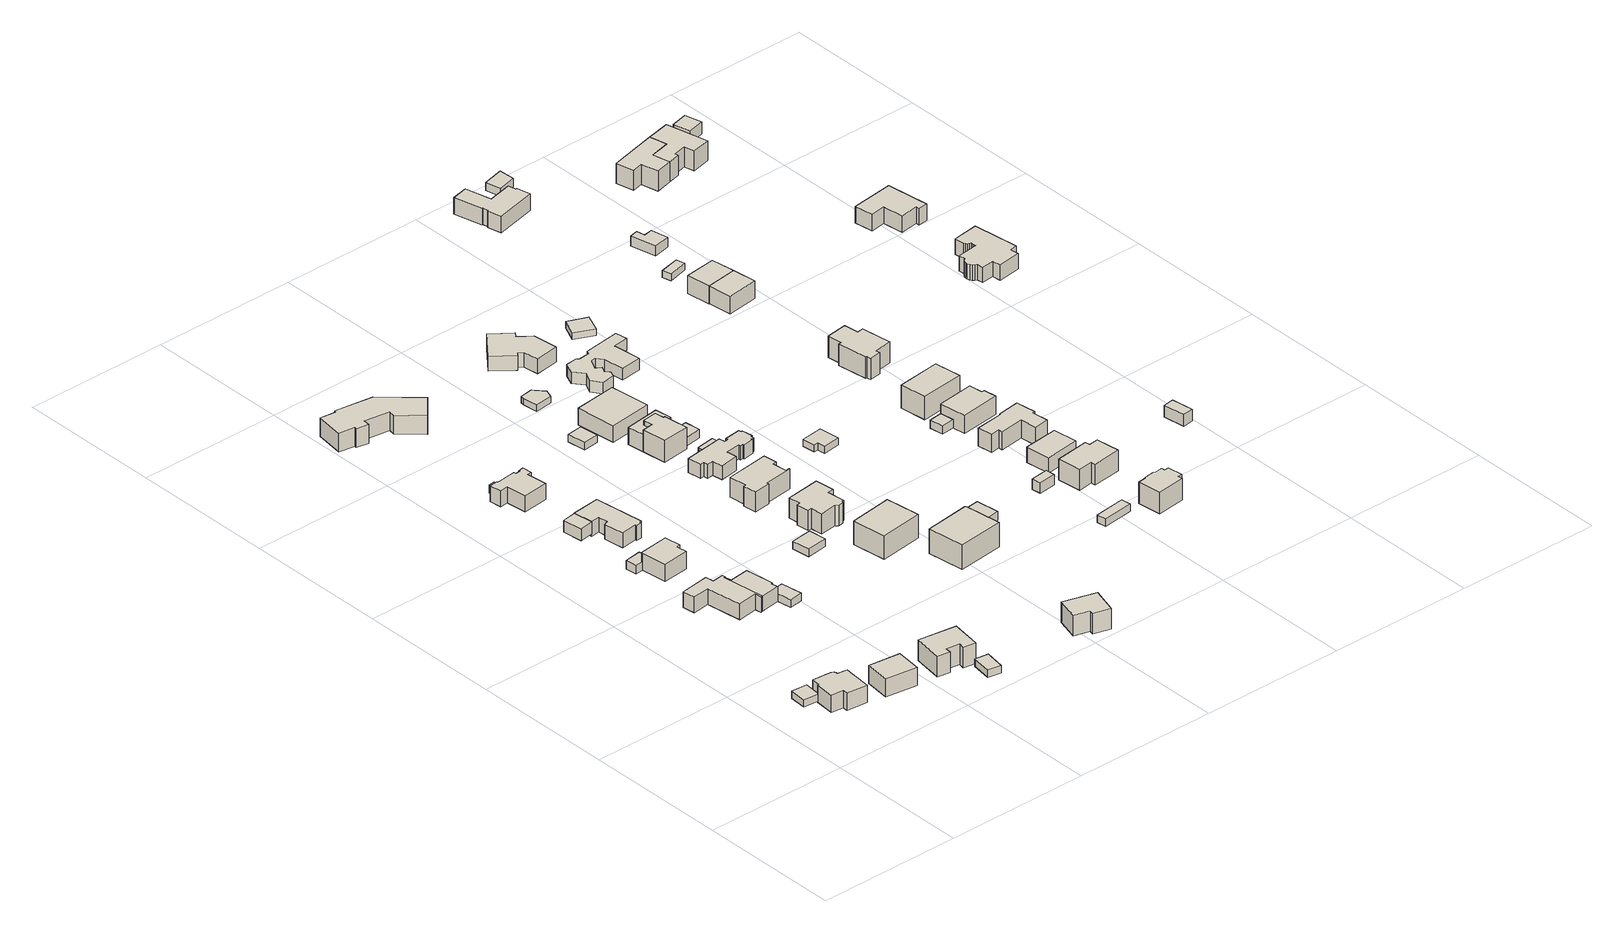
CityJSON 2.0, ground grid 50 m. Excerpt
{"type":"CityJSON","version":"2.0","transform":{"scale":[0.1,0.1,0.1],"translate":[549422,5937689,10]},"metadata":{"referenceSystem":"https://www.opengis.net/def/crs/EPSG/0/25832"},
"CityObjects":{
"building1":{"type":"Building","attributes":{"Gemeindeschluessel":"02200227","Geometrietyp2DReferenz":"3000","BezugspunktDach":"2000","function":"31001_2460","measuredHeight":2.63,"storeysAboveGround":1},"address":[{"country":"Germany","locality":"Hamburg","thoroughfareName":"Rheingoldweg","postcode":"22559"}],"geometry":[{"type":"Solid","lod":"1","boundaries":[[[[0,1,2,3,4]],[[5,6,7,8,9]],[[3,5,9,4]],[[2,6,5,3]],[[1,7,6,2]],[[0,8,7,1]],[[4,9,8,0]]]]}]},
"building2":{"type":"Building","attributes":{"Gemeindeschluessel":"02200227","Geometrietyp2DReferenz":"3000","BezugspunktDach":"2000","function":"31001_1100","measuredHeight":8.06,"storeysAboveGround":1},"address":[{"country":"Germany","locality":"Hamburg","thoroughfareNumber":"43","thoroughfareName":"Rheingoldweg","postcode":"22559"}],"geometry":[{"type":"Solid","lod":"1","boundaries":[[[[10,11,12,13,14,15,16,17,18,19,20,21,22]],[[23,24,25,26,27,28,29,30,31,32,33,34,35]],[[21,23,35,22]],[[20,24,23,21]],[[19,25,24,20]],[[18,26,25,19]],[[17,27,26,18]],[[16,28,27,17]],[[15,29,28,16]],[[14,30,29,15]],[[13,31,30,14]],[[12,32,31,13]],[[11,33,32,12]],[[10,34,33,11]],[[22,35,34,10]]]]}]},
"building3":{"type":"Building","attributes":{"Gemeindeschluessel":"02200227","Geometrietyp2DReferenz":"3000","BezugspunktDach":"2000","function":"31001_1010","measuredHeight":8.71,"storeysAboveGround":1},"address":[{"country":"Germany","locality":"Hamburg","thoroughfareNumber":"41","thoroughfareName":"Rheingoldweg","postcode":"22559"}],"geometry":[{"type":"Solid","lod":"1","boundaries":[[[[36,37,38,39]],[[40,41,42,43]],[[38,40,43,39]],[[37,41,40,38]],[[36,42,41,37]],[[39,43,42,36]]]]}]},
"building4":{"type":"Building","attributes":{"Gemeindeschluessel":"02200227","Geometrietyp2DReferenz":"3000","BezugspunktDach":"2000","function":"31001_1100","measuredHeight":8.25,"storeysAboveGround":1},"address":[{"country":"Germany","locality":"Hamburg","thoroughfareNumber":"1a","thoroughfareName":"Meistersingerweg","postcode":"22559"}],"geometry":[{"type":"Solid","lod":"1","boundaries":[[[[44,45,46,47,48,49,50,51,52,53,54,55]],[[56,57,58,59,60,61,62,63,64,65,66,67]],[[54,56,67,55]],[[53,57,56,54]],[[52,58,57,53]],[[51,59,58,52]],[[50,60,59,51]],[[49,61,60,50]],[[48,62,61,49]],[[47,63,62,48]],[[46,64,63,47]],[[45,65,64,46]],[[44,66,65,45]],[[55,67,66,44]]]]}]},
"building5":{"type":"Building","attributes":{"Gemeindeschluessel":"02200227","Geometrietyp2DReferenz":"3000","BezugspunktDach":"2000","function":"31001_2460","measuredHeight":3.21,"storeysAboveGround":1},"address":[{"country":"Germany","locality":"Hamburg","thoroughfareName":"Meistersingerweg","postcode":"22559"}],"geometry":[{"type":"Solid","lod":"1","boundaries":[[[[68,69,70,71,72,73]],[[74,75,76,77,78,79]],[[72,74,79,73]],[[71,75,74,72]],[[70,76,75,71]],[[69,77,76,70]],[[68,78,77,69]],[[73,79,78,68]]]]}]},
"building6":{"type":"Building","attributes":{"Gemeindeschluessel":"02200227","Geometrietyp2DReferenz":"3000","BezugspunktDach":"2000","function":"31001_1010","measuredHeight":8.08,"storeysAboveGround":1},"address":[{"country":"Germany","locality":"Hamburg","thoroughfareNumber":"3","thoroughfareName":"Meistersingerweg","postcode":"22559"}],"geometry":[{"type":"Solid","lod":"1","boundaries":[[[[80,81,82,83,84,85,86]],[[87,88,89,90,91,92,93]],[[85,87,93,86]],[[84,88,87,85]],[[83,89,88,84]],[[82,90,89,83]],[[81,91,90,82]],[[80,92,91,81]],[[86,93,92,80]]]]}]},
"building7":{"type":"Building","attributes":{"Gemeindeschluessel":"02200227","Geometrietyp2DReferenz":"3000","BezugspunktDach":"2000","function":"31001_1100","measuredHeight":8.18,"storeysAboveGround":1},"address":[{"country":"Germany","locality":"Hamburg","thoroughfareNumber":"1","thoroughfareName":"Meistersingerweg","postcode":"22559"}],"geometry":[{"type":"Solid","lod":"1","boundaries":[[[[94,95,96,97,98,99,100,101]],[[102,103,104,105,106,107,108,109]],[[100,102,109,101]],[[99,103,102,100]],[[98,104,103,99]],[[97,105,104,98]],[[96,106,105,97]],[[95,107,106,96]],[[94,108,107,95]],[[101,109,108,94]]]]}]},
"building8":{"type":"Building","attributes":{"Gemeindeschluessel":"02200227","Geometrietyp2DReferenz":"3000","BezugspunktDach":"2000","function":"31001_1010","measuredHeight":9.2,"storeysAboveGround":1},"address":[{"country":"Germany","locality":"Hamburg","thoroughfareNumber":"39","thoroughfareName":"Rheingoldweg","postcode":"22559"}],"geometry":[{"type":"Solid","lod":"1","boundaries":[[[[110,111,112,113,114,115,116,117]],[[118,119,120,121,122,123,124,125]],[[116,118,125,117]],[[115,119,118,116]],[[114,120,119,115]],[[113,121,120,114]],[[112,122,121,113]],[[111,123,122,112]],[[110,124,123,111]],[[117,125,124,110]]]]}]},
"building9":{"type":"Building","attributes":{"Gemeindeschluessel":"02200227","Geometrietyp2DReferenz":"3000","BezugspunktDach":"2000","function":"31001_1010","measuredHeight":5,"storeysAboveGround":1},"address":[{"country":"Germany","locality":"Hamburg","thoroughfareName":"Meistersingerweg","postcode":"22559"}],"geometry":[{"type":"Solid","lod":"1","boundaries":[[[[126,127,128,129]],[[130,131,132,133]],[[128,130,133,129]],[[127,131,130,128]],[[126,132,131,127]],[[129,133,132,126]]]]}]},
"building10":{"type":"Building","attributes":{"Gemeindeschluessel":"02200227","Geometrietyp2DReferenz":"3000","BezugspunktDach":"2000","function":"31001_2460","measuredHeight":2.61,"storeysAboveGround":1},"address":[{"country":"Germany","locality":"Hamburg","thoroughfareName":"Rheingoldweg","postcode":"22559"}],"geometry":[{"type":"Solid","lod":"1","boundaries":[[[[134,135,136,137]],[[138,139,140,141]],[[136,138,141,137]],[[135,139,138,136]],[[134,140,139,135]],[[137,141,140,134]]]]}]},
"building11":{"type":"Building","attributes":{"Gemeindeschluessel":"02200227","Geometrietyp2DReferenz":"3000","BezugspunktDach":"2000","function":"31001_2460","measuredHeight":2.62,"storeysAboveGround":1},"address":[{"country":"Germany","locality":"Hamburg","thoroughfareName":"Meistersingerweg","postcode":"22559"}],"geometry":[{"type":"Solid","lod":"1","boundaries":[[[[142,143,144,145,146]],[[147,148,149,150,151]],[[145,147,151,146]],[[144,148,147,145]],[[143,149,148,144]],[[142,150,149,143]],[[146,151,150,142]]]]}]},
"building12":{"type":"Building","attributes":{"Gemeindeschluessel":"02200227","Geometrietyp2DReferenz":"3000","BezugspunktDach":"2000","function":"31001_1100","measuredHeight":9.18,"storeysAboveGround":1},"address":[{"country":"Germany","locality":"Hamburg","thoroughfareNumber":"7","thoroughfareName":"Meistersingerweg","postcode":"22559"}],"geometry":[{"type":"Solid","lod":"1","boundaries":[[[[152,153,154,155,156,157,158,159,160,161,162,163,164,165,166]],[[167,168,169,170,171,172,173,174,175,176,177,178,179,180,181]],[[165,167,181,166]],[[164,168,167,165]],[[163,169,168,164]],[[162,170,169,163]],[[161,171,170,162]],[[160,172,171,161]],[[159,173,172,160]],[[158,174,173,159]],[[157,175,174,158]],[[156,176,175,157]],[[155,177,176,156]],[[154,178,177,155]],[[153,179,178,154]],[[152,180,179,153]],[[166,181,180,152]]]]}]},
"building13":{"type":"Building","attributes":{"Gemeindeschluessel":"02200227","Geometrietyp2DReferenz":"3000","BezugspunktDach":"2000","function":"31001_1010","measuredHeight":6.21,"storeysAboveGround":1},"address":[{"country":"Germany","locality":"Hamburg","thoroughfareNumber":"5","thoroughfareName":"Meistersingerweg","postcode":"22559"}],"geometry":[{"type":"Solid","lod":"1","boundaries":[[[[182,183,184,185,186,187,188,189,190,191,192,193]],[[194,195,196,197,198,199,200,201,202,203,204,205]],[[192,194,205,193]],[[191,195,194,192]],[[190,196,195,191]],[[189,197,196,190]],[[188,198,197,189]],[[187,199,198,188]],[[186,200,199,187]],[[185,201,200,186]],[[184,202,201,185]],[[183,203,202,184]],[[182,204,203,183]],[[193,205,204,182]]]]}]},
"building14":{"type":"Building","attributes":{"Gemeindeschluessel":"02200227","Geometrietyp2DReferenz":"3000","BezugspunktDach":"2000","function":"31001_2460","measuredHeight":2.93,"storeysAboveGround":1},"address":[{"country":"Germany","locality":"Hamburg","thoroughfareName":"Meistersingerweg","postcode":"22559"}],"geometry":[{"type":"Solid","lod":"1","boundaries":[[[[206,207,208,209,158,157,156,210,211]],[[212,213,214,215,216,217,218,219,220]],[[210,212,220,211]],[[156,213,212,210]],[[157,214,213,156]],[[158,215,214,157]],[[209,216,215,158]],[[208,217,216,209]],[[207,218,217,208]],[[206,219,218,207]],[[211,220,219,206]]]]}]},
"building15":{"type":"Building","attributes":{"Gemeindeschluessel":"02200227","Geometrietyp2DReferenz":"3000","BezugspunktDach":"2000","function":"31001_1100","measuredHeight":7.65,"storeysAboveGround":1},"address":[{"country":"Germany","locality":"Hamburg","thoroughfareNumber":"11","thoroughfareName":"Meistersingerweg","postcode":"22559"}],"geometry":[{"type":"Solid","lod":"1","boundaries":[[[[221,222,223,224,225,226,227,228,229,230,231,232,233]],[[234,235,236,237,238,239,240,241,242,243,244,245,246]],[[232,234,246,233]],[[231,235,234,232]],[[230,236,235,231]],[[229,237,236,230]],[[228,238,237,229]],[[227,239,238,228]],[[226,240,239,227]],[[225,241,240,226]],[[224,242,241,225]],[[223,243,242,224]],[[222,244,243,223]],[[221,245,244,222]],[[233,246,245,221]]]]}]},
"building16":{"type":"Building","attributes":{"Gemeindeschluessel":"02200227","Geometrietyp2DReferenz":"3000","BezugspunktDach":"2000","function":"31001_2460","measuredHeight":2.67,"storeysAboveGround":1},"address":[{"country":"Germany","locality":"Hamburg","thoroughfareName":"Meistersingerweg","postcode":"22559"}],"geometry":[{"type":"Solid","lod":"1","boundaries":[[[[247,248,249,250]],[[251,252,253,254]],[[249,251,254,250]],[[248,252,251,249]],[[247,253,252,248]],[[250,254,253,247]]]]}]},
"building17":{"type":"Building","attributes":{"Gemeindeschluessel":"02200227","Geometrietyp2DReferenz":"3000","BezugspunktDach":"2000","function":"31001_1010","measuredHeight":7.9,"storeysAboveGround":1},"address":[{"country":"Germany","locality":"Hamburg","thoroughfareNumber":"35","thoroughfareName":"Rheingoldweg","postcode":"22559"}],"geometry":[{"type":"Solid","lod":"1","boundaries":[[[[255,256,257,258,259,260]],[[261,262,263,264,265,266]],[[259,261,266,260]],[[258,262,261,259]],[[257,263,262,258]],[[256,264,263,257]],[[255,265,264,256]],[[260,266,265,255]]]]}]},
"building18":{"type":"Building","attributes":{"Gemeindeschluessel":"02200227","Geometrietyp2DReferenz":"3000","BezugspunktDach":"2000","function":"31001_2460","measuredHeight":2.59,"storeysAboveGround":1},"address":[{"country":"Germany","locality":"Hamburg","thoroughfareName":"Meistersingerweg","postcode":"22559"}],"geometry":[{"type":"Solid","lod":"1","boundaries":[[[[267,268,269,270]],[[271,272,273,274]],[[269,271,274,270]],[[268,272,271,269]],[[267,273,272,268]],[[270,274,273,267]]]]}]},
"building19":{"type":"Building","attributes":{"Gemeindeschluessel":"02200227","Geometrietyp2DReferenz":"3000","BezugspunktDach":"2000","function":"31001_1010","measuredHeight":8.34,"storeysAboveGround":1},"address":[{"country":"Germany","locality":"Hamburg","thoroughfareNumber":"2","thoroughfareName":"Meistersingerweg","postcode":"22559"}],"geometry":[{"type":"Solid","lod":"1","boundaries":[[[[275,276,277,278,279,280,281,282,283,284,285,286,287,288]],[[289,290,291,292,293,294,295,296,297,298,299,300,301,302]],[[287,289,302,288]],[[286,290,289,287]],[[285,291,290,286]],[[284,292,291,285]],[[283,293,292,284]],[[282,294,293,283]],[[281,295,294,282]],[[280,296,295,281]],[[279,297,296,280]],[[278,298,297,279]],[[277,299,298,278]],[[276,300,299,277]],[[275,301,300,276]],[[288,302,301,275]]]]}]},
"building20":{"type":"Building","attributes":{"Gemeindeschluessel":"02200227","Geometrietyp2DReferenz":"3000","BezugspunktDach":"2000","function":"31001_1010","measuredHeight":11.58,"storeysAboveGround":1},"address":[{"country":"Germany","locality":"Hamburg","thoroughfareNumber":"2a","thoroughfareName":"Meistersingerweg","postcode":"22559"}],"geometry":[{"type":"Solid","lod":"1","boundaries":[[[[303,304,305,306]],[[307,308,309,310]],[[305,307,310,306]],[[304,308,307,305]],[[303,309,308,304]],[[306,310,309,303]]]]}]},
"building21":{"type":"Building","attributes":{"Gemeindeschluessel":"02200227","Geometrietyp2DReferenz":"3000","BezugspunktDach":"2000","function":"31001_1010","measuredHeight":9.36,"storeysAboveGround":1},"address":[{"country":"Germany","locality":"Hamburg","thoroughfareNumber":"4","thoroughfareName":"Meistersingerweg","postcode":"22559"}],"geometry":[{"type":"Solid","lod":"1","boundaries":[[[[311,312,313,314,315,316,317,318,319,320,321,322]],[[323,324,325,326,327,328,329,330,331,332,333,334]],[[321,323,334,322]],[[320,324,323,321]],[[319,325,324,320]],[[318,326,325,319]],[[317,327,326,318]],[[316,328,327,317]],[[315,329,328,316]],[[314,330,329,315]],[[313,331,330,314]],[[312,332,331,313]],[[311,333,332,312]],[[322,334,333,311]]]]}]},
"building22":{"type":"Building","attributes":{"Gemeindeschluessel":"02200227","Geometrietyp2DReferenz":"3000","BezugspunktDach":"2000","function":"31001_1010","measuredHeight":10.47,"storeysAboveGround":1},"address":[{"country":"Germany","locality":"Hamburg","thoroughfareNumber":"8","thoroughfareName":"Meistersingerweg","postcode":"22559"}],"geometry":[{"type":"Solid","lod":"1","boundaries":[[[[335,336,337,338,339,340,341,342]],[[343,344,345,346,347,348,349,350]],[[341,343,350,342]],[[340,344,343,341]],[[339,345,344,340]],[[338,346,345,339]],[[337,347,346,338]],[[336,348,347,337]],[[335,349,348,336]],[[342,350,349,335]]]]}]},
"building23":{"type":"Building","attributes":{"Gemeindeschluessel":"02200227","Geometrietyp2DReferenz":"3000","BezugspunktDach":"2000","function":"31001_1010","measuredHeight":9.55,"storeysAboveGround":2},"address":[{"country":"Germany","locality":"Hamburg","thoroughfareNumber":"42","thoroughfareName":"Rheingoldweg","postcode":"22559"}],"geometry":[{"type":"Solid","lod":"1","boundaries":[[[[351,352,353,354,355,356]],[[357,358,359,360,361,362]],[[355,357,362,356]],[[354,358,357,355]],[[353,359,358,354]],[[352,360,359,353]],[[351,361,360,352]],[[356,362,361,351]]]]}]},
"building24":{"type":"Building","attributes":{"Gemeindeschluessel":"02200227","Geometrietyp2DReferenz":"3000","BezugspunktDach":"2000","function":"31001_2460","measuredHeight":2.25,"storeysAboveGround":1},"address":[{"country":"Germany","locality":"Hamburg","thoroughfareName":"Meistersingerweg","postcode":"22559"}],"geometry":[{"type":"Solid","lod":"1","boundaries":[[[[363,364,365,366,367,368]],[[369,370,371,372,373,374]],[[367,369,374,368]],[[366,370,369,367]],[[365,371,370,366]],[[364,372,371,365]],[[363,373,372,364]],[[368,374,373,363]]]]}]},
"building25":{"type":"Building","attributes":{"Gemeindeschluessel":"02200227","Geometrietyp2DReferenz":"3000","BezugspunktDach":"2000","function":"31001_1010","measuredHeight":5.99,"storeysAboveGround":1},"address":[{"country":"Germany","locality":"Hamburg","thoroughfareNumber":"6","thoroughfareName":"Meistersingerweg","postcode":"22559"}],"geometry":[{"type":"Solid","lod":"1","boundaries":[[[[375,376,377,378,379,380,381,382,383,384,385,386,387,388,389,390,391,392,393,394,395,396,397,398]],[[399,400,401,402,403,404,405,406,407,408,409,410,411,412,413,414,415,416,417,418,419,420,421,422]],[[397,399,422,398]],[[396,400,399,397]],[[395,401,400,396]],[[394,402,401,395]],[[393,403,402,394]],[[392,404,403,393]],[[391,405,404,392]],[[390,406,405,391]],[[389,407,406,390]],[[388,408,407,389]],[[387,409,408,388]],[[386,410,409,387]],[[385,411,410,386]],[[384,412,411,385]],[[383,413,412,384]],[[382,414,413,383]],[[381,415,414,382]],[[380,416,415,381]],[[379,417,416,380]],[[378,418,417,379]],[[377,419,418,378]],[[376,420,419,377]],[[375,421,420,376]],[[398,422,421,375]]]]}]},
"building26":{"type":"Building","attributes":{"Gemeindeschluessel":"02200227","Geometrietyp2DReferenz":"3000","BezugspunktDach":"2000","function":"31001_1010","measuredHeight":7.88,"storeysAboveGround":1},"address":[{"country":"Germany","locality":"Hamburg","thoroughfareName":"Meistersingerweg","postcode":"22559"}],"geometry":[{"type":"Solid","lod":"1","boundaries":[[[[337,336,335,423,424,425,340,339,338]],[[426,427,428,429,430,431,432,433,434]],[[339,426,434,338]],[[340,427,426,339]],[[425,428,427,340]],[[424,429,428,425]],[[423,430,429,424]],[[335,431,430,423]],[[336,432,431,335]],[[337,433,432,336]],[[338,434,433,337]]]]}]},
"building27":{"type":"Building","attributes":{"Gemeindeschluessel":"02200227","Geometrietyp2DReferenz":"3000","BezugspunktDach":"2000","function":"31001_1010","measuredHeight":6.92,"storeysAboveGround":1},"address":[{"country":"Germany","locality":"Hamburg","thoroughfareNumber":"10","thoroughfareName":"Meistersingerweg","postcode":"22559"}],"geometry":[{"type":"Solid","lod":"1","boundaries":[[[[435,436,437,438]],[[439,440,441,442]],[[437,439,442,438]],[[436,440,439,437]],[[435,441,440,436]],[[438,442,441,435]]]]}]},
"building28":{"type":"Building","attributes":{"Gemeindeschluessel":"02200227","Geometrietyp2DReferenz":"3000","BezugspunktDach":"2000","function":"31001_2460","measuredHeight":2.91,"storeysAboveGround":1},"address":[{"country":"Germany","locality":"Hamburg","thoroughfareName":"Meistersingerweg","postcode":"22559"}],"geometry":[{"type":"Solid","lod":"1","boundaries":[[[[443,444,445,446]],[[447,448,449,450]],[[445,447,450,446]],[[444,448,447,445]],[[443,449,448,444]],[[446,450,449,443]]]]}]},
"building29":{"type":"Building","attributes":{"Gemeindeschluessel":"02200227","Geometrietyp2DReferenz":"3000","BezugspunktDach":"2000","function":"31001_1010","measuredHeight":3.16,"storeysAboveGround":1},"address":[{"country":"Germany","locality":"Hamburg","thoroughfareName":"Meistersingerweg","postcode":"22559"}],"geometry":[{"type":"Solid","lod":"1","boundaries":[[[[451,452,453,454]],[[455,456,457,458]],[[453,455,458,454]],[[452,456,455,453]],[[451,457,456,452]],[[454,458,457,451]]]]}]},
"building30":{"type":"Building","attributes":{"Gemeindeschluessel":"02200227","Geometrietyp2DReferenz":"3000","BezugspunktDach":"2000","function":"31001_2460","measuredHeight":3.13,"storeysAboveGround":1},"address":[{"country":"Germany","locality":"Hamburg","thoroughfareName":"Rheingoldweg","postcode":"22559"}],"geometry":[{"type":"Solid","lod":"1","boundaries":[[[[459,460,461,462,463,464]],[[465,466,467,468,469,470]],[[463,465,470,464]],[[462,466,465,463]],[[461,467,466,462]],[[460,468,467,461]],[[459,469,468,460]],[[464,470,469,459]]]]}]},
"building31":{"type":"Building","attributes":{"Gemeindeschluessel":"02200227","Geometrietyp2DReferenz":"3000","BezugspunktDach":"2000","function":"31001_1010","measuredHeight":5.97,"storeysAboveGround":1},"address":[{"country":"Germany","locality":"Hamburg","thoroughfareNumber":"14a","thoroughfareName":"Meistersingerweg","postcode":"22559"}],"geometry":[{"type":"Solid","lod":"1","boundaries":[[[[471,472,473,474,475,476,477,478,479,480]],[[481,482,483,484,485,486,487,488,489,490]],[[479,481,490,480]],[[478,482,481,479]],[[477,483,482,478]],[[476,484,483,477]],[[475,485,484,476]],[[474,486,485,475]],[[473,487,486,474]],[[472,488,487,473]],[[471,489,488,472]],[[480,490,489,471]]]]}]},
"building32":{"type":"Building","attributes":{"Gemeindeschluessel":"02200227","Geometrietyp2DReferenz":"3000","BezugspunktDach":"2000","function":"31001_2460","measuredHeight":2.44,"storeysAboveGround":1},"address":[{"country":"Germany","locality":"Hamburg","thoroughfareName":"Meistersingerweg","postcode":"22559"}],"geometry":[{"type":"Solid","lod":"1","boundaries":[[[[491,492,493,494,495,496]],[[497,498,499,500,501,502]],[[495,497,502,496]],[[494,498,497,495]],[[493,499,498,494]],[[492,500,499,493]],[[491,501,500,492]],[[496,502,501,491]]]]}]},
"building33":{"type":"Building","attributes":{"Gemeindeschluessel":"02200227","Geometrietyp2DReferenz":"3000","BezugspunktDach":"2000","function":"31001_1010","measuredHeight":4.09,"storeysAboveGround":1},"address":[{"country":"Germany","locality":"Hamburg","thoroughfareNumber":"12","thoroughfareName":"Meistersingerweg","postcode":"22559"}],"geometry":[{"type":"Solid","lod":"1","boundaries":[[[[503,504,505,506,507,508,509,510,511,512,513,514,515,516,517,518,519,520,521,522,523,524]],[[525,526,527,528,529,530,531,532,533,534,535,536,537,538,539,540,541,542,543,544,545,546]],[[523,525,546,524]],[[522,526,525,523]],[[521,527,526,522]],[[520,528,527,521]],[[519,529,528,520]],[[518,530,529,519]],[[517,531,530,518]],[[516,532,531,517]],[[515,533,532,516]],[[514,534,533,515]],[[513,535,534,514]],[[512,536,535,513]],[[511,537,536,512]],[[510,538,537,511]],[[509,539,538,510]],[[508,540,539,509]],[[507,541,540,508]],[[506,542,541,507]],[[505,543,542,506]],[[504,544,543,505]],[[503,545,544,504]],[[524,546,545,503]]]]}]},
"building34":{"type":"Building","attributes":{"Gemeindeschluessel":"02200227","Geometrietyp2DReferenz":"3000","BezugspunktDach":"2000","function":"31001_2460","measuredHeight":2.64,"storeysAboveGround":1},"address":[{"country":"Germany","locality":"Hamburg","thoroughfareName":"Tannhäuserweg","postcode":"22559"}],"geometry":[{"type":"Solid","lod":"1","boundaries":[[[[547,548,549,550]],[[551,552,553,554]],[[549,551,554,550]],[[548,552,551,549]],[[547,553,552,548]],[[550,554,553,547]]]]}]},
"building35":{"type":"Building","attributes":{"Gemeindeschluessel":"02200227","Geometrietyp2DReferenz":"3000","BezugspunktDach":"2000","function":"31001_2460","measuredHeight":2.32,"storeysAboveGround":1},"address":[{"country":"Germany","locality":"Hamburg","thoroughfareName":"Meistersingerweg","postcode":"22559"}],"geometry":[{"type":"Solid","lod":"1","boundaries":[[[[555,556,557,558]],[[559,560,561,562]],[[557,559,562,558]],[[556,560,559,557]],[[555,561,560,556]],[[558,562,561,555]]]]}]},
"building36":{"type":"Building","attributes":{"Gemeindeschluessel":"02200227","Geometrietyp2DReferenz":"3000","BezugspunktDach":"2000","function":"31001_2460","measuredHeight":4.57,"storeysAboveGround":1},"address":[{"country":"Germany","locality":"Hamburg","thoroughfareName":"Tannhäuserweg","postcode":"22559"}],"geometry":[{"type":"Solid","lod":"1","boundaries":[[[[563,564,565,566]],[[567,568,569,570]],[[565,567,570,566]],[[564,568,567,565]],[[563,569,568,564]],[[566,570,569,563]]]]}]},
"building37":{"type":"Building","attributes":{"Gemeindeschluessel":"02200227","Geometrietyp2DReferenz":"3000","BezugspunktDach":"2000","function":"31001_1010","measuredHeight":2.88,"storeysAboveGround":1},"address":[{"country":"Germany","locality":"Hamburg","thoroughfareName":"Tannhäuserweg","postcode":"22559"}],"geometry":[{"type":"Solid","lod":"1","boundaries":[[[[571,572,573,574]],[[575,576,577,578]],[[573,575,578,574]],[[572,576,575,573]],[[571,577,576,572]],[[574,578,577,571]]]]}]},
"building38":{"type":"Building","attributes":{"Gemeindeschluessel":"02200227","Geometrietyp2DReferenz":"3000","BezugspunktDach":"2000","function":"31001_1010","measuredHeight":10.47,"storeysAboveGround":1},"address":[{"country":"Germany","locality":"Hamburg","thoroughfareNumber":"1","thoroughfareName":"Tannhäuserweg","postcode":"22559"}],"geometry":[{"type":"Solid","lod":"1","boundaries":[[[[579,580,581,582,583,584,585,586,587,588,589,590]],[[591,592,593,594,595,596,597,598,599,600,601,602]],[[589,591,602,590]],[[588,592,591,589]],[[587,593,592,588]],[[586,594,593,587]],[[585,595,594,586]],[[584,596,595,585]],[[583,597,596,584]],[[582,598,597,583]],[[581,599,598,582]],[[580,600,599,581]],[[579,601,600,580]],[[590,602,601,579]]]]}]},
"building39":{"type":"Building","attributes":{"Gemeindeschluessel":"02200227","Geometrietyp2DReferenz":"3000","BezugspunktDach":"2000","function":"31001_1010","measuredHeight":10.29,"storeysAboveGround":1},"address":[{"country":"Germany","locality":"Hamburg","thoroughfareNumber":"3","thoroughfareName":"Tannhäuserweg","postcode":"22559"}],"geometry":[{"type":"Solid","lod":"1","boundaries":[[[[603,604,605,606,607,608,609,610]],[[611,612,613,614,615,616,617,618]],[[609,611,618,610]],[[608,612,611,609]],[[607,613,612,608]],[[606,614,613,607]],[[605,615,614,606]],[[604,616,615,605]],[[603,617,616,604]],[[610,618,617,603]]]]}]},
"building40":{"type":"Building","attributes":{"Gemeindeschluessel":"02200227","Geometrietyp2DReferenz":"3000","BezugspunktDach":"2000","function":"31001_2460","measuredHeight":6.62,"storeysAboveGround":1},"address":[{"country":"Germany","locality":"Hamburg","thoroughfareName":"Tannhäuserweg","postcode":"22559"}],"geometry":[{"type":"Solid","lod":"1","boundaries":[[[[619,620,621,622]],[[623,624,625,626]],[[621,623,626,622]],[[620,624,623,621]],[[619,625,624,620]],[[622,626,625,619]]]]}]},
"building41":{"type":"Building","attributes":{"Gemeindeschluessel":"02200227","Geometrietyp2DReferenz":"3000","BezugspunktDach":"2000","function":"31001_1010","measuredHeight":7.69,"storeysAboveGround":1},"address":[{"country":"Germany","locality":"Hamburg","thoroughfareNumber":"5","thoroughfareName":"Tannhäuserweg","postcode":"22559"}],"geometry":[{"type":"Solid","lod":"1","boundaries":[[[[627,628,629,630,631,632,633,634,635,636,637,638]],[[639,640,641,642,643,644,645,646,647,648,649,650]],[[637,639,650,638]],[[636,640,639,637]],[[635,641,640,636]],[[634,642,641,635]],[[633,643,642,634]],[[632,644,643,633]],[[631,645,644,632]],[[630,646,645,631]],[[629,647,646,630]],[[628,648,647,629]],[[627,649,648,628]],[[638,650,649,627]]]]}]},
"building42":{"type":"Building","attributes":{"Gemeindeschluessel":"02200227","Geometrietyp2DReferenz":"3000","BezugspunktDach":"2000","function":"31001_1010","measuredHeight":8.75,"storeysAboveGround":1},"address":[{"country":"Germany","locality":"Hamburg","thoroughfareNumber":"7","thoroughfareName":"Tannhäuserweg","postcode":"22559"}],"geometry":[{"type":"Solid","lod":"1","boundaries":[[[[651,652,653,654,571,655]],[[656,657,658,659,660,661]],[[571,656,661,655]],[[654,657,656,571]],[[653,658,657,654]],[[652,659,658,653]],[[651,660,659,652]],[[655,661,660,651]]]]}]},
"building43":{"type":"Building","attributes":{"Gemeindeschluessel":"02200227","Geometrietyp2DReferenz":"3000","BezugspunktDach":"2000","function":"31001_1100","measuredHeight":10.42,"storeysAboveGround":2},"address":[{"country":"Germany","locality":"Hamburg","thoroughfareNumber":"7a","thoroughfareName":"Tannhäuserweg","postcode":"22559"}],"geometry":[{"type":"Solid","lod":"1","boundaries":[[[[662,663,664,665]],[[666,667,668,669]],[[664,666,669,665]],[[663,667,666,664]],[[662,668,667,663]],[[665,669,668,662]]]]}]},
"building44":{"type":"Building","attributes":{"Gemeindeschluessel":"02200227","Geometrietyp2DReferenz":"3000","BezugspunktDach":"2000","function":"31001_1100","measuredHeight":8.08,"storeysAboveGround":1},"address":[{"country":"Germany","locality":"Hamburg","thoroughfareNumber":"9","thoroughfareName":"Tannhäuserweg","postcode":"22559"}],"geometry":[{"type":"Solid","lod":"1","boundaries":[[[[670,671,672,673,674,675,676,677,678,679,680,681]],[[682,683,684,685,686,687,688,689,690,691,692,693]],[[680,682,693,681]],[[679,683,682,680]],[[678,684,683,679]],[[677,685,684,678]],[[676,686,685,677]],[[675,687,686,676]],[[674,688,687,675]],[[673,689,688,674]],[[672,690,689,673]],[[671,691,690,672]],[[670,692,691,671]],[[681,693,692,670]]]]}]},
"building45":{"type":"Building","attributes":{"Gemeindeschluessel":"02200227","Geometrietyp2DReferenz":"3000","BezugspunktDach":"2000","function":"31001_1010","measuredHeight":8.53,"storeysAboveGround":1},"address":[{"country":"Germany","locality":"Hamburg","thoroughfareNumber":"13","thoroughfareName":"Tannhäuserweg","postcode":"22559"}],"geometry":[{"type":"Solid","lod":"1","boundaries":[[[[694,695,696,697]],[[698,699,700,701]],[[696,698,701,697]],[[695,699,698,696]],[[694,700,699,695]],[[697,701,700,694]]]]}]},
"building46":{"type":"Building","attributes":{"Gemeindeschluessel":"02200227","Geometrietyp2DReferenz":"3000","BezugspunktDach":"2000","function":"31001_1010","measuredHeight":8.62,"storeysAboveGround":1},"address":[{"country":"Germany","locality":"Hamburg","thoroughfareNumber":"13a","thoroughfareName":"Tannhäuserweg","postcode":"22559"}],"geometry":[{"type":"Solid","lod":"1","boundaries":[[[[702,703,704,705]],[[701,700,706,707]],[[704,701,707,705]],[[703,700,701,704]],[[702,706,700,703]],[[705,707,706,702]]]]}]},
"building47":{"type":"Building","attributes":{"Gemeindeschluessel":"02200227","Geometrietyp2DReferenz":"3000","BezugspunktDach":"2000","function":"31001_2460","measuredHeight":2.34,"storeysAboveGround":1},"address":[{"country":"Germany","locality":"Hamburg","thoroughfareName":"Tannhäuserweg","postcode":"22559"}],"geometry":[{"type":"Solid","lod":"1","boundaries":[[[[708,709,710,711]],[[712,713,714,715]],[[710,712,715,711]],[[709,713,712,710]],[[708,714,713,709]],[[711,715,714,708]]]]}]},
"building48":{"type":"Building","attributes":{"Gemeindeschluessel":"02200227","Geometrietyp2DReferenz":"3000","BezugspunktDach":"2000","function":"31001_1010","measuredHeight":8.31,"storeysAboveGround":2},"address":[{"country":"Germany","locality":"Hamburg","thoroughfareNumber":"12","thoroughfareName":"Lohengrinweg","postcode":"22559"}],"geometry":[{"type":"Solid","lod":"1","boundaries":[[[[716,717,718,719,720,721,722,723,724,725,726,727]],[[728,729,730,731,732,733,734,735,736,737,738,739]],[[726,728,739,727]],[[725,729,728,726]],[[724,730,729,725]],[[723,731,730,724]],[[722,732,731,723]],[[721,733,732,722]],[[720,734,733,721]],[[719,735,734,720]],[[718,736,735,719]],[[717,737,736,718]],[[716,738,737,717]],[[727,739,738,716]]]]}]},
"building49":{"type":"Building","attributes":{"Gemeindeschluessel":"02200227","Geometrietyp2DReferenz":"3000","BezugspunktDach":"2000","function":"31001_2460","measuredHeight":4,"storeysAboveGround":1},"address":[{"country":"Germany","locality":"Hamburg","thoroughfareName":"Lohengrinweg","postcode":"22559"}],"geometry":[{"type":"Solid","lod":"1","boundaries":[[[[740,741,742,743,744,745]],[[746,747,748,749,750,751]],[[744,746,751,745]],[[743,747,746,744]],[[742,748,747,743]],[[741,749,748,742]],[[740,750,749,741]],[[745,751,750,740]]]]}]},
"building50":{"type":"Building","attributes":{"Gemeindeschluessel":"02200227","Geometrietyp2DReferenz":"3000","BezugspunktDach":"2000","function":"31001_2460","measuredHeight":5.06,"storeysAboveGround":1},"address":[{"country":"Germany","locality":"Hamburg","thoroughfareName":"Tannhäuserweg","postcode":"22559"}],"geometry":[{"type":"Solid","lod":"1","boundaries":[[[[752,753,754,755]],[[756,757,758,759]],[[754,756,759,755]],[[753,757,756,754]],[[752,758,757,753]],[[755,759,758,752]]]]}]},
"building51":{"type":"Building","attributes":{"Gemeindeschluessel":"02200227","Geometrietyp2DReferenz":"3000","BezugspunktDach":"2000","function":"31001_2460","measuredHeight":2.95,"storeysAboveGround":1},"address":[{"country":"Germany","locality":"Hamburg","thoroughfareName":"Lohengrinweg","postcode":"22559"}],"geometry":[{"type":"Solid","lod":"1","boundaries":[[[[760,761,762,763]],[[764,765,766,767]],[[762,764,767,763]],[[761,765,764,762]],[[760,766,765,761]],[[763,767,766,760]]]]}]},
"building52":{"type":"Building","attributes":{"Gemeindeschluessel":"02200227","Geometrietyp2DReferenz":"3000","BezugspunktDach":"2000","function":"31001_1010","measuredHeight":9.89,"storeysAboveGround":1},"address":[{"country":"Germany","locality":"Hamburg","thoroughfareNumber":"10b","thoroughfareName":"Lohengrinweg","postcode":"22559"}],"geometry":[{"type":"Solid","lod":"1","boundaries":[[[[768,769,770,771,772,773,774,775]],[[776,777,778,779,780,781,782,783]],[[774,776,783,775]],[[773,777,776,774]],[[772,778,777,773]],[[771,779,778,772]],[[770,780,779,771]],[[769,781,780,770]],[[768,782,781,769]],[[775,783,782,768]]]]}]},
"building53":{"type":"Building","attributes":{"Gemeindeschluessel":"02200227","Geometrietyp2DReferenz":"3000","BezugspunktDach":"2000","function":"31001_1010","measuredHeight":10.32,"storeysAboveGround":1},"address":[{"country":"Germany","locality":"Hamburg","thoroughfareNumber":"10a","thoroughfareName":"Lohengrinweg","postcode":"22559"}],"geometry":[{"type":"Solid","lod":"1","boundaries":[[[[784,785,786,787,788,789,790,791,792,793]],[[794,795,777,776,783,782,796,797,798,799]],[[792,794,799,793]],[[791,795,794,792]],[[790,777,795,791]],[[789,776,777,790]],[[788,783,776,789]],[[787,782,783,788]],[[786,796,782,787]],[[785,797,796,786]],[[784,798,797,785]],[[793,799,798,784]]]]}]},
"building54":{"type":"Building","attributes":{"Gemeindeschluessel":"02200227","Geometrietyp2DReferenz":"3000","BezugspunktDach":"2000","function":"31001_1010","measuredHeight":7,"storeysAboveGround":2},"address":[{"country":"Germany","locality":"Hamburg","thoroughfareNumber":"8","thoroughfareName":"Tannhäuserweg","postcode":"22559"}],"geometry":[{"type":"Solid","lod":"1","boundaries":[[[[800,801,802,803,804,805,806,807,808,809,810,811,812,813,814,815,816,817,818,819,820,821,822,823,824]],[[825,826,827,828,829,830,831,832,833,834,835,836,837,838,839,840,841,842,843,844,845,846,847,848,849]],[[823,825,849,824]],[[822,826,825,823]],[[821,827,826,822]],[[820,828,827,821]],[[819,829,828,820]],[[818,830,829,819]],[[817,831,830,818]],[[816,832,831,817]],[[815,833,832,816]],[[814,834,833,815]],[[813,835,834,814]],[[812,836,835,813]],[[811,837,836,812]],[[810,838,837,811]],[[809,839,838,810]],[[808,840,839,809]],[[807,841,840,808]],[[806,842,841,807]],[[805,843,842,806]],[[804,844,843,805]],[[803,845,844,804]],[[802,846,845,803]],[[801,847,846,802]],[[800,848,847,801]],[[824,849,848,800]]]]}]},
"building55":{"type":"Building","attributes":{"Gemeindeschluessel":"02200227","Geometrietyp2DReferenz":"3000","BezugspunktDach":"2000","function":"31001_1010","measuredHeight":8.36,"storeysAboveGround":2},"address":[{"country":"Germany","locality":"Hamburg","thoroughfareNumber":"10","thoroughfareName":"Tannhäuserweg","postcode":"22559"}],"geometry":[{"type":"Solid","lod":"1","boundaries":[[[[850,851,852,853,854,855,856,857]],[[858,859,860,861,862,863,864,865]],[[856,858,865,857]],[[855,859,858,856]],[[854,860,859,855]],[[853,861,860,854]],[[852,862,861,853]],[[851,863,862,852]],[[850,864,863,851]],[[857,865,864,850]]]]}]},
"building56":{"type":"Building","attributes":{"Gemeindeschluessel":"02200227","Geometrietyp2DReferenz":"3000","BezugspunktDach":"2000","function":"31001_2460","measuredHeight":5.85,"storeysAboveGround":1},"address":[{"country":"Germany","locality":"Hamburg","thoroughfareName":"Lohengrinweg","postcode":"22559"}],"geometry":[{"type":"Solid","lod":"1","boundaries":[[[[866,867,868,869]],[[870,871,872,873]],[[868,870,873,869]],[[867,871,870,868]],[[866,872,871,867]],[[869,873,872,866]]]]}]}
},
"vertices":[
[172,291,17],[122,296,17],[127,355,17],[181,350,17],[175,291,17],[181,350,43],[127,355,43],[122,296,43],[172,291,43],[175,291,43],
[172,291,15],[175,291,15],[178,321,15],[243,315,15],[248,313,15],[253,309,15],[255,304,15],[255,298,15],[289,294,15],[279,193,15],[207,201,15],[208,219,15],[165,223,15],[208,219,76],[207,201,76],[279,193,76],[289,294,76],[255,298,76],[255,304,76],[253,309,76],[248,313,76],[243,315,76],[178,321,76],[175,291,76],[172,291,76],[165,223,76],
[350,267,15],[460,253,15],[449,165,15],[339,179,15],[449,165,78],[460,253,78],[350,267,78],[339,179,78],
[291,769,16],[274,892,16],[216,885,16],[210,928,16],[310,941,16],[314,912,16],[353,917,16],[355,906,16],[350,906,16],[369,758,16],[363,757,16],[360,778,16],[363,757,71],[369,758,71],[350,906,71],[355,906,71],[353,917,71],[314,912,71],[310,941,71],[210,928,71],[216,885,71],[274,892,71],[291,769,71],[360,778,71],
[252,1157,14],[227,1154,14],[222,1194,14],[281,1201,14],[285,1163,14],[252,1159,14],[285,1163,44],[281,1201,44],[222,1194,44],[227,1154,44],[252,1157,44],[252,1159,44],
[356,1172,15],[363,1115,15],[349,1113,15],[354,1077,15],[263,1066,15],[252,1157,15],[252,1159,15],[252,1157,76],[263,1066,76],[354,1077,76],[349,1113,76],[363,1115,76],[356,1172,76],[252,1159,76],
[355,906,17],[358,883,17],[426,891,17],[439,792,17],[433,791,17],[437,767,17],[369,758,17],[350,906,17],[369,758,69],[437,767,69],[433,791,69],[439,792,69],[426,891,69],[358,883,69],[355,906,69],[350,906,69],
[536,259,18],[668,239,18],[652,134,18],[609,141,18],[612,161,18],[566,168,18],[563,148,18],[520,155,18],[563,148,90],[566,168,90],[612,161,90],[609,141,90],[652,134,90],[668,239,90],[536,259,90],[520,155,90],
[218,1388,19],[210,1456,19],[258,1462,19],[266,1394,19],[258,1462,61],[210,1456,61],[218,1388,61],[266,1394,61],
[641,126,17],[687,119,17],[675,49,17],[630,57,17],[675,49,43],[687,119,43],[641,126,43],[630,57,43],
[439,792,18],[480,797,18],[490,723,18],[443,717,18],[433,791,18],[443,717,45],[490,723,45],[480,797,45],[439,792,45],[433,791,45],
[199,1612,18],[191,1683,18],[163,1680,18],[158,1721,18],[186,1725,18],[187,1721,18],[237,1727,18],[257,1729,18],[258,1720,18],[275,1722,18],[274,1726,18],[293,1729,18],[296,1696,18],[280,1694,18],[288,1622,18],[280,1694,73],[296,1696,73],[293,1729,73],[274,1726,73],[275,1722,73],[258,1720,73],[257,1729,73],[237,1727,73],[187,1721,73],[186,1725,73],[158,1721,73],[163,1680,73],[191,1683,73],[199,1612,73],[288,1622,73],
[369,1293,10],[350,1291,10],[349,1296,10],[293,1289,10],[285,1359,10],[300,1364,10],[296,1398,10],[266,1394,10],[258,1462,10],[355,1473,10],[376,1300,10],[368,1299,10],[376,1300,62],[355,1473,62],[258,1462,62],[266,1394,62],[296,1398,62],[300,1364,62],[285,1359,62],[293,1289,62],[349,1296,62],[350,1291,62],[369,1293,62],[368,1299,62],
[186,1756,18],[207,1758,18],[208,1749,18],[234,1752,18],[184,1746,18],[187,1746,18],[184,1746,47],[186,1725,47],[187,1721,47],[237,1727,47],[234,1752,47],[208,1749,47],[207,1758,47],[186,1756,47],[187,1746,47],
[194,2187,9],[197,2208,9],[109,2221,9],[106,2199,9],[63,2206,9],[64,2214,9],[10,2222,9],[24,2320,9],[78,2312,9],[80,2320,9],[211,2300,9],[331,2191,9],[267,2120,9],[331,2191,75],[211,2300,75],[80,2320,75],[78,2312,75],[24,2320,75],[10,2222,75],[64,2214,75],[63,2206,75],[106,2199,75],[109,2221,75],[197,2208,75],[194,2187,75],[267,2120,75],
[727,953,18],[734,892,18],[661,883,18],[654,945,18],[661,883,45],[734,892,45],[727,953,45],[654,945,45],
[985,132,17],[1097,99,17],[1071,9,17],[1013,26,17],[1017,41,17],[963,56,17],[1017,41,89],[1013,26,89],[1071,9,89],[1097,99,89],[985,132,89],[963,56,89],
[602,1822,10],[609,1758,10],[555,1752,10],[547,1816,10],[555,1752,36],[609,1758,36],[602,1822,36],[547,1816,36],
[859,958,19],[853,949,19],[835,947,19],[826,954,19],[769,947,19],[765,988,19],[752,987,19],[747,1030,19],[759,1032,19],[754,1073,19],[872,1087,19],[880,1020,19],[858,1018,19],[865,958,19],[858,1018,90],[880,1020,90],[872,1087,90],[754,1073,90],[759,1032,90],[747,1030,90],[752,987,90],[765,988,90],[769,947,90],[826,954,90],[835,947,90],[853,949,90],[859,958,90],[865,958,90],
[979,758,6],[830,739,6],[815,857,6],[964,877,6],[815,857,89],[830,739,89],[979,758,89],[964,877,89],
[844,1286,22],[850,1238,22],[836,1237,22],[842,1187,22],[856,1189,22],[856,1185,22],[756,1173,22],[757,1166,22],[699,1159,22],[693,1206,22],[702,1207,22],[695,1268,22],[702,1207,92],[693,1206,92],[699,1159,92],[757,1166,92],[756,1173,92],[856,1185,92],[856,1189,92],[842,1187,92],[836,1237,92],[850,1238,92],[844,1286,92],[695,1268,92],
[673,1626,14],[713,1631,14],[709,1664,14],[758,1670,14],[762,1637,14],[767,1638,14],[778,1553,14],[683,1542,14],[778,1553,90],[767,1638,90],[762,1637,90],[758,1670,90],[709,1664,90],[713,1631,90],[673,1626,90],[683,1542,90],
[946,672,9],[1103,691,9],[1106,691,9],[1112,645,9],[1122,562,9],[962,543,9],[1122,562,95],[1112,645,95],[1106,691,95],[1103,691,95],[946,672,95],[962,543,95],
[577,2057,14],[621,2063,14],[652,2028,14],[641,1999,14],[581,1993,14],[576,2045,14],[581,1993,37],[641,1999,37],[652,2028,37],[621,2063,37],[577,2057,37],[576,2045,37],
[898,1403,21],[899,1398,21],[862,1393,21],[861,1398,21],[851,1397,21],[850,1404,21],[799,1398,21],[804,1363,21],[740,1354,21],[735,1390,21],[713,1387,21],[711,1402,21],[698,1400,21],[691,1448,21],[828,1466,21],[831,1445,21],[845,1447,21],[844,1454,21],[901,1461,21],[902,1451,21],[907,1452,21],[912,1415,21],[907,1414,21],[908,1404,21],[907,1414,70],[912,1415,70],[907,1452,70],[902,1451,70],[901,1461,70],[844,1454,70],[845,1447,70],[831,1445,70],[828,1466,70],[691,1448,70],[698,1400,70],[711,1402,70],[713,1387,70],[735,1390,70],[740,1354,70],[804,1363,70],[799,1398,70],[850,1404,70],[851,1397,70],[861,1398,70],[862,1393,70],[899,1398,70],[898,1403,70],[908,1404,70],
[666,1684,14],[787,1699,14],[794,1641,14],[762,1637,74],[767,1638,74],[794,1641,74],[787,1699,74],[666,1684,74],[673,1626,74],[713,1631,74],[709,1664,74],[758,1670,74],
[774,1878,12],[790,1740,12],[642,1723,12],[627,1861,12],[642,1723,71],[790,1740,71],[774,1878,71],[627,1861,71],
[776,1499,21],[838,1507,21],[842,1478,21],[780,1470,21],[842,1478,47],[838,1507,47],[776,1499,47],[780,1470,47],
[827,1613,24],[833,1560,24],[778,1553,24],[771,1606,24],[778,1553,55],[833,1560,55],[827,1613,55],[771,1606,55],
[1191,736,21],[1201,656,21],[1112,645,21],[1106,691,21],[1103,691,21],[1099,725,21],[1103,691,52],[1106,691,52],[1112,645,52],[1201,656,52],[1191,736,52],[1099,725,52],
[706,2191,17],[692,2203,17],[682,2190,17],[615,2244,17],[690,2337,17],[756,2284,17],[744,2269,17],[786,2235,17],[796,2148,17],[713,2138,17],[796,2148,69],[786,2235,69],[744,2269,69],[756,2284,69],[690,2337,69],[615,2244,69],[682,2190,69],[692,2203,69],[706,2191,69],[713,2138,69],
[1108,1336,22],[1116,1264,22],[1056,1257,22],[1053,1285,22],[1039,1283,22],[1034,1328,22],[1039,1283,47],[1053,1285,47],[1056,1257,47],[1116,1264,47],[1108,1336,47],[1034,1328,47],
[955,1962,11],[883,1954,11],[874,2026,11],[859,2047,11],[841,2045,11],[824,2010,11],[841,1997,11],[832,1977,11],[845,1963,11],[836,1943,11],[792,1937,11],[769,1971,11],[785,2005,11],[758,2041,11],[775,2078,11],[815,2083,11],[821,2075,11],[861,2079,11],[866,2091,11],[992,2107,11],[997,2065,11],[944,2058,11],[997,2065,52],[992,2107,52],[866,2091,52],[861,2079,52],[821,2075,52],[815,2083,52],[775,2078,52],[758,2041,52],[785,2005,52],[769,1971,52],[792,1937,52],[836,1943,52],[845,1963,52],[832,1977,52],[841,1997,52],[824,2010,52],[841,2045,52],[859,2047,52],[874,2026,52],[883,1954,52],[955,1962,52],[944,2058,52],
[1517,466,23],[1521,433,23],[1414,420,23],[1410,453,23],[1414,420,49],[1521,433,49],[1517,466,49],[1410,453,49],
[937,2267,15],[1004,2239,15],[979,2179,15],[912,2208,15],[979,2179,38],[1004,2239,38],[937,2267,38],[912,2208,38],
[1448,686,23],[1388,679,23],[1384,711,23],[1445,718,23],[1384,711,59],[1388,679,59],[1448,686,59],[1445,718,59],
[1422,1157,22],[1428,1110,22],[1383,1105,22],[1377,1152,22],[1383,1105,51],[1428,1110,51],[1422,1157,51],[1377,1152,51],
[1689,395,23],[1674,393,23],[1676,377,23],[1577,365,23],[1568,447,23],[1596,450,23],[1598,454,23],[1634,458,23],[1638,455,23],[1666,458,23],[1667,445,23],[1683,447,23],[1667,445,98],[1666,458,98],[1638,455,98],[1634,458,98],[1598,454,98],[1596,450,98],[1568,447,98],[1577,365,98],[1676,377,98],[1674,393,98],[1689,395,98],[1683,447,98],
[1636,616,24],[1536,604,24],[1534,619,24],[1484,613,24],[1474,695,24],[1591,710,24],[1593,693,24],[1626,697,24],[1593,693,97],[1591,710,97],[1474,695,97],[1484,613,97],[1534,619,97],[1536,604,97],[1636,616,97],[1626,697,97],
[1468,829,22],[1587,842,22],[1597,758,22],[1478,744,22],[1597,758,76],[1587,842,76],[1468,829,76],[1478,744,76],
[1548,879,22],[1541,937,22],[1458,927,22],[1457,940,22],[1426,937,22],[1419,988,22],[1517,1000,22],[1517,1003,22],[1592,1013,22],[1601,944,22],[1592,943,22],[1599,886,22],[1592,943,85],[1601,944,85],[1592,1013,85],[1517,1003,85],[1517,1000,85],[1419,988,85],[1426,937,85],[1457,940,85],[1458,927,85],[1541,937,85],[1548,879,85],[1599,886,85],
[1554,1124,22],[1563,1125,22],[1569,1080,22],[1433,1064,22],[1548,1172,22],[1422,1157,86],[1433,1064,86],[1569,1080,86],[1563,1125,86],[1554,1124,86],[1548,1172,86],
[1564,1234,4],[1413,1217,4],[1402,1309,4],[1552,1327,4],[1402,1309,85],[1413,1217,85],[1564,1234,85],[1552,1327,85],
[1407,1471,26],[1393,1575,26],[1405,1577,26],[1399,1627,26],[1471,1637,26],[1477,1586,26],[1499,1589,26],[1513,1485,26],[1451,1477,26],[1453,1462,26],[1413,1457,26],[1411,1472,26],[1413,1457,101],[1453,1462,101],[1451,1477,101],[1513,1485,101],[1499,1589,101],[1477,1586,101],[1471,1637,101],[1399,1627,101],[1405,1577,101],[1393,1575,101],[1407,1471,101],[1411,1472,101],
[1446,2099,15],[1456,2017,15],[1348,2003,15],[1338,2085,15],[1348,2003,77],[1456,2017,77],[1446,2099,77],[1338,2085,77],
[1436,2181,14],[1446,2099,14],[1338,2085,14],[1327,2168,14],[1436,2181,77],[1327,2168,77],
[1398,2298,13],[1405,2268,13],[1337,2252,13],[1330,2282,13],[1337,2252,37],[1405,2268,37],[1398,2298,37],[1330,2282,37],
[1127,2825,9],[1131,2826,9],[1127,2846,9],[1123,2845,9],[1100,2943,9],[1156,2956,9],[1177,2865,9],[1260,2884,9],[1266,2857,9],[1270,2858,9],[1281,2810,9],[1138,2777,9],[1281,2810,67],[1270,2858,67],[1266,2857,67],[1260,2884,67],[1177,2865,67],[1156,2956,67],[1100,2943,67],[1123,2845,67],[1127,2846,67],[1131,2826,67],[1127,2825,67],[1138,2777,67],
[1370,2467,14],[1399,2474,14],[1405,2444,14],[1435,2450,14],[1447,2391,14],[1389,2379,14],[1447,2391,49],[1435,2450,49],[1405,2444,49],[1399,2474,49],[1370,2467,49],[1389,2379,49],
[1974,670,24],[1937,665,24],[1927,740,24],[1964,745,24],[1927,740,65],[1937,665,65],[1974,670,65],[1964,745,65],
[1327,2995,6],[1330,2940,6],[1268,2925,6],[1256,2978,6],[1268,2925,35],[1330,2940,35],[1327,2995,35],[1256,2978,35],
[1682,2647,13],[1624,2633,13],[1611,2692,13],[1574,2683,13],[1560,2745,13],[1725,2784,13],[1738,2723,13],[1669,2708,13],[1738,2723,84],[1725,2784,84],[1560,2745,84],[1574,2683,84],[1611,2692,84],[1624,2633,84],[1682,2647,84],[1669,2708,84],
[1766,2677,14],[1722,2667,14],[1724,2656,14],[1682,2647,14],[1669,2708,14],[1738,2723,14],[1725,2784,14],[1806,2801,14],[1839,2657,14],[1774,2642,14],[1839,2657,84],[1806,2801,84],[1724,2656,84],[1722,2667,84],[1766,2677,84],[1774,2642,84],
[2137,1621,16],[2057,1610,16],[2053,1640,16],[2011,1635,16],[2008,1657,16],[2001,1660,16],[1996,1665,16],[1992,1672,16],[1989,1679,16],[1990,1687,16],[1992,1694,16],[1996,1700,16],[2002,1705,16],[1999,1727,16],[2073,1736,16],[2072,1748,16],[2071,1755,16],[2065,1756,16],[2059,1759,16],[2056,1764,16],[2054,1770,16],[2050,1802,16],[2139,1813,16],[2159,1654,16],[2133,1650,16],[2159,1654,70],[2139,1813,70],[2050,1802,70],[2054,1770,70],[2056,1764,70],[2059,1759,70],[2065,1756,70],[2071,1755,70],[2072,1748,70],[2073,1736,70],[1999,1727,70],[2002,1705,70],[1996,1700,70],[1992,1694,70],[1990,1687,70],[1989,1679,70],[1992,1672,70],[1996,1665,70],[2001,1660,70],[2008,1657,70],[2011,1635,70],[2053,1640,70],[2057,1610,70],[2137,1621,70],[2133,1650,70],
[2002,2062,16],[1950,2055,16],[1942,2120,16],[2088,2138,16],[2106,1991,16],[2075,1988,16],[2074,2000,16],[2011,1992,16],[2074,2000,74],[2075,1988,74],[2106,1991,74],[2088,2138,74],[1942,2120,74],[1950,2055,74],[2002,2062,74],[2011,1992,74],
[1852,2822,11],[1909,2836,11],[1923,2777,11],[1866,2763,11],[1923,2777,54],[1909,2836,54],[1852,2822,54],[1866,2763,54]
]}
